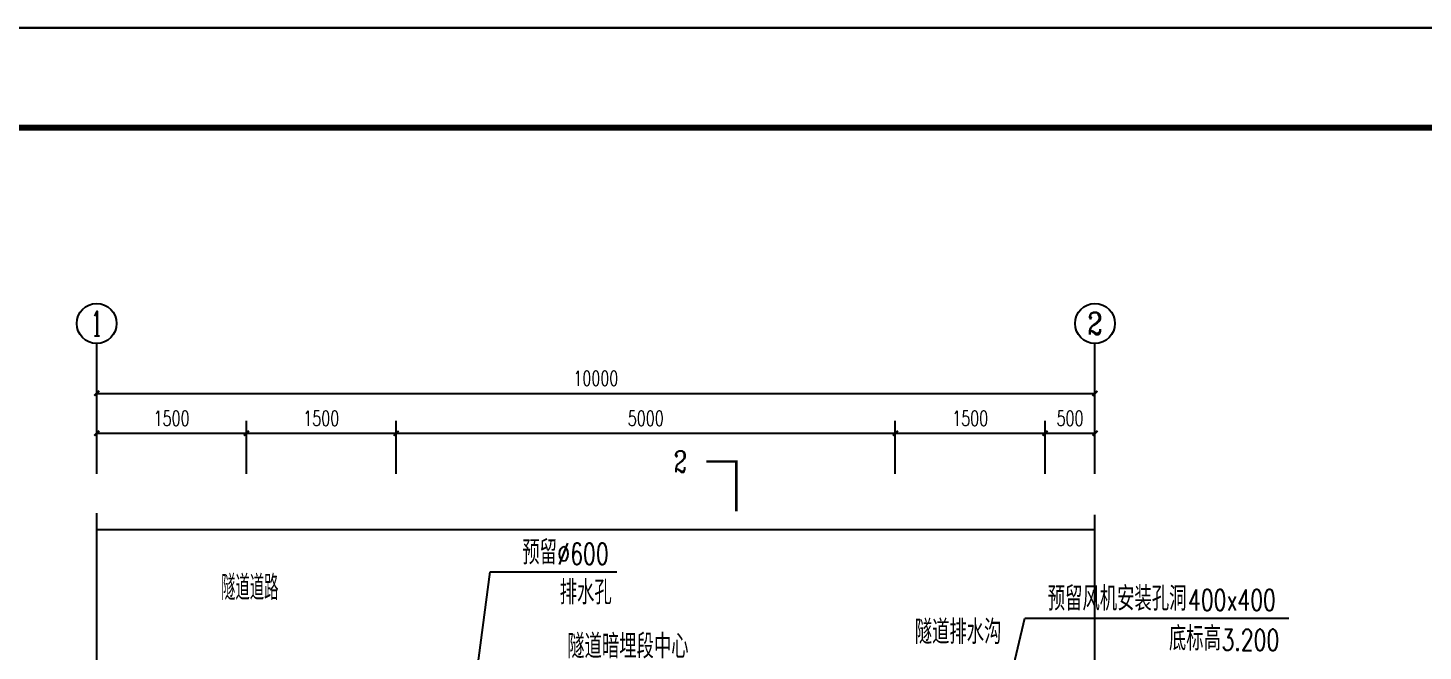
# Model space of a CAD drawing. Extents: x 45837 to 287007, y -98586 to 328021.
# Drawn here: x 53911 to 67887, y -45426 to -39186 of the extents above; entities that cross this region are included whole.
import ezdxf
from ezdxf.enums import TextEntityAlignment as Align

# ---------------------------------------------------------------- set-up
doc = ezdxf.new("R2010")
doc.units = 0
doc.header["$LTSCALE"] = 1000
doc.header["$MEASUREMENT"] = 0
for name, color, linetype in [('AXIS', 3, 'Continuous'), ('AXIS_TEXT', 7, 'Continuous'), ('DIM_LEAD', 3, 'Continuous'), ('DIM_SYMB', 3, 'Continuous'), ('HIDE_B', 7, 'Continuous'), ('PUB_TEXT', 7, 'Continuous'), ('QQ', 8, 'Continuous'), ('WALL', 9, 'Continuous'), ('图框', 7, 'Continuous')]:
    doc.layers.add(name, color=color, linetype=linetype)
doc.styles.add('_TCH_AXIS', font='COMPLEX', dxfattribs={"bigfont": 'GBCBIG'})
doc.styles.add('_TCH_DIM', font='SIMPLEX', dxfattribs={"bigfont": 'GBCBIG'})
doc.styles.add('_TCH_LABEL', font='COMPLEX', dxfattribs={"bigfont": 'GBCBIG'})
doc.styles.add('COMPLEX', font='COMPLEX')
doc.styles.add('DIM_FONT', font='SIMPLEX', dxfattribs={"width": 0.7, "bigfont": 'GBCBIG'})
doc.styles.add('HZTXT', font='SIMPLEX.shx', dxfattribs={"width": 0.8, "bigfont": 'gbhzfs.shx'})
doc.dimstyles.new('DIMN50', dxfattribs={"dimscale": 0.5, "dimtxt": 300, "dimasz": 100, "dimexe": 250, "dimexo": 300, "dimgap": 150, "dimtad": 1, "dimdec": 0, "dimzin": 0, "dimdsep": 46, "dimtxsty": 'DIM_FONT', "dimblk": 'ARCHTICK', "dimcen": 0.09, "dimclrt": 7, "dimazin": 2, "dimtfac": 1, "dimtdec": 0, "dimtix": 1, "dimtmove": 2, "dimatfit": 3, "dimldrblk": 'ARCHTICK', "dimfxl": 0, "dimtolj": 1, "dimtzin": 0, "dimarcsym": 0})

# ---------------------------------------------------------------- blocks, each defined once
blk = doc.blocks.new('_ArchTick')
at = {"color": 0, "linetype": 'ByBlock', "const_width": 0.4}
blk.add_lwpolyline([(-0.5, -0.5), (0.5, 0.5)], dxfattribs=at)
blk = doc.blocks.new('*D373')
at = {"layer": 'AXIS', "color": 0, "lineweight": -2}
for p, q in [((54600, -43652), (54600, -43120)), ((56100, -43652), (56100, -43120)), ((54600, -43245), (56100, -43245))]:
    blk.add_line(p, q, dxfattribs=at)
at = {"layer": 'Defpoints', "color": 0}
for p in [(56100, -43245), (54600, -43802), (56100, -43802)]:
    blk.add_point(p, dxfattribs=at)
at = {"layer": 'AXIS', "color": 0, "lineweight": -2, "xscale": 50, "yscale": 50, "zscale": 50, "rotation": 180}
blk.add_blockref('_ArchTick', (54600, -43245), dxfattribs=at)
at = {"layer": 'AXIS', "color": 0, "lineweight": -2, "xscale": 50, "yscale": 50, "zscale": 50}
blk.add_blockref('_ArchTick', (56100, -43245), dxfattribs=at)
at = {"layer": 'AXIS', "color": 7, "insert": (55350, -43095), "char_height": 150, "attachment_point": 5, "style": 'DIM_FONT'}
blk.add_mtext('\\A1;1500', dxfattribs=at)
blk = doc.blocks.new('*D374')
at = {"layer": 'AXIS', "color": 0, "lineweight": -2}
for p, q in [((56100, -43652), (56100, -43120)), ((57600, -43652), (57600, -43120)), ((56100, -43245), (57600, -43245))]:
    blk.add_line(p, q, dxfattribs=at)
at = {"layer": 'Defpoints', "color": 0}
for p in [(57600, -43245), (56100, -43802), (57600, -43802)]:
    blk.add_point(p, dxfattribs=at)
at = {"layer": 'AXIS', "color": 0, "lineweight": -2, "xscale": 50, "yscale": 50, "zscale": 50, "rotation": 180}
blk.add_blockref('_ArchTick', (56100, -43245), dxfattribs=at)
at = {"layer": 'AXIS', "color": 0, "lineweight": -2, "xscale": 50, "yscale": 50, "zscale": 50}
blk.add_blockref('_ArchTick', (57600, -43245), dxfattribs=at)
at = {"layer": 'AXIS', "color": 7, "insert": (56850, -43095), "char_height": 150, "attachment_point": 5, "style": 'DIM_FONT'}
blk.add_mtext('\\A1;1500', dxfattribs=at)
blk = doc.blocks.new('*D375')
at = {"layer": 'AXIS', "color": 0, "lineweight": -2}
for p, q in [((57600, -43652), (57600, -43120)), ((62600, -43652), (62600, -43120)), ((57600, -43245), (62600, -43245))]:
    blk.add_line(p, q, dxfattribs=at)
at = {"layer": 'Defpoints', "color": 0}
for p in [(62600, -43245), (57600, -43802), (62600, -43802)]:
    blk.add_point(p, dxfattribs=at)
at = {"layer": 'AXIS', "color": 0, "lineweight": -2, "xscale": 50, "yscale": 50, "zscale": 50, "rotation": 180}
blk.add_blockref('_ArchTick', (57600, -43245), dxfattribs=at)
at = {"layer": 'AXIS', "color": 0, "lineweight": -2, "xscale": 50, "yscale": 50, "zscale": 50}
blk.add_blockref('_ArchTick', (62600, -43245), dxfattribs=at)
at = {"layer": 'AXIS', "color": 7, "insert": (60100, -43095), "char_height": 150, "attachment_point": 5, "style": 'DIM_FONT'}
blk.add_mtext('\\A1;5000', dxfattribs=at)
blk = doc.blocks.new('*D376')
at = {"layer": 'AXIS', "color": 0, "lineweight": -2}
for p, q in [((62600, -43652), (62600, -43120)), ((64100, -43652), (64100, -43120)), ((62600, -43245), (64100, -43245))]:
    blk.add_line(p, q, dxfattribs=at)
at = {"layer": 'Defpoints', "color": 0}
for p in [(64100, -43245), (62600, -43802), (64100, -43802)]:
    blk.add_point(p, dxfattribs=at)
at = {"layer": 'AXIS', "color": 0, "lineweight": -2, "xscale": 50, "yscale": 50, "zscale": 50, "rotation": 180}
blk.add_blockref('_ArchTick', (62600, -43245), dxfattribs=at)
at = {"layer": 'AXIS', "color": 0, "lineweight": -2, "xscale": 50, "yscale": 50, "zscale": 50}
blk.add_blockref('_ArchTick', (64100, -43245), dxfattribs=at)
at = {"layer": 'AXIS', "color": 7, "insert": (63350, -43095), "char_height": 150, "attachment_point": 5, "style": 'DIM_FONT'}
blk.add_mtext('\\A1;1500', dxfattribs=at)
blk = doc.blocks.new('*D377')
at = {"layer": 'AXIS', "color": 0, "lineweight": -2}
for p, q in [((64100, -43652), (64100, -43120)), ((64600, -43652), (64600, -43120)), ((64100, -43245), (64600, -43245))]:
    blk.add_line(p, q, dxfattribs=at)
at = {"layer": 'Defpoints', "color": 0}
for p in [(64600, -43245), (64100, -43802), (64600, -43802)]:
    blk.add_point(p, dxfattribs=at)
at = {"layer": 'AXIS', "color": 0, "lineweight": -2, "xscale": 50, "yscale": 50, "zscale": 50, "rotation": 180}
blk.add_blockref('_ArchTick', (64100, -43245), dxfattribs=at)
at = {"layer": 'AXIS', "color": 0, "lineweight": -2, "xscale": 50, "yscale": 50, "zscale": 50}
blk.add_blockref('_ArchTick', (64600, -43245), dxfattribs=at)
at = {"layer": 'AXIS', "color": 7, "insert": (64350, -43095), "char_height": 150, "attachment_point": 5, "style": 'DIM_FONT'}
blk.add_mtext('\\A1;500', dxfattribs=at)
blk = doc.blocks.new('*D387')
at = {"layer": 'AXIS', "color": 0, "lineweight": -2}
for p, q in [((54600, -43252), (54600, -42720)), ((64600, -43252), (64600, -42720)), ((54600, -42845), (64600, -42845))]:
    blk.add_line(p, q, dxfattribs=at)
at = {"layer": 'Defpoints', "color": 0}
for p in [(64600, -42845), (54600, -43402), (64600, -43402)]:
    blk.add_point(p, dxfattribs=at)
at = {"layer": 'AXIS', "color": 0, "lineweight": -2, "xscale": 50, "yscale": 50, "zscale": 50, "rotation": 180}
blk.add_blockref('_ArchTick', (54600, -42845), dxfattribs=at)
at = {"layer": 'AXIS', "color": 0, "lineweight": -2, "xscale": 50, "yscale": 50, "zscale": 50}
blk.add_blockref('_ArchTick', (64600, -42845), dxfattribs=at)
at = {"layer": 'AXIS', "color": 7, "insert": (59600, -42695), "char_height": 150, "attachment_point": 5, "style": 'DIM_FONT'}
blk.add_mtext('\\A1;10000', dxfattribs=at)
blk = doc.blocks.new('_AXISO')
blk.add_circle((0, 0), 0.5)
at = {"layer": 'AXIS_TEXT', "style": 'COMPLEX', "width": 1.041667}
blk.add_attdef('A', text='', height=0.56, dxfattribs=at).set_placement((-0.25, -0.28), (0.25, -0.28), align=Align.FIT)

msp = doc.modelspace()

# ---------------------------------------------------------------- linework, layer by layer
at = {"layer": 'AXIS'}
for p, q in [((54599.9, -43585.1), (54599.9, -42345.5)), ((64599.9, -43585.1), (64599.9, -42345.5))]:
    msp.add_line(p, q, dxfattribs=at)
at = {"layer": 'DIM_LEAD'}
for p, q in [((58049.9, -48314.6), (58541.5, -44633.8)), ((58541.5, -44633.8), (59810.6, -44633.8)), ((63150.3, -48292.2), (63897, -45095.5)), ((63897, -45095.5), (66542.4, -45095.5))]:
    msp.add_line(p, q, dxfattribs=at)
at = {"layer": 'DIM_SYMB', "const_width": 25}
msp.add_lwpolyline([(60708.2, -43527.5), (61008.2, -43527.5), (61008.2, -44027.5)], dxfattribs=at)
at = {"layer": 'DIM_SYMB'}
for points in [[(54599.9, -47944.7), (54599.9, -46050.4), (54494.9, -46012.2), (54704.9, -45975.2), (54599.9, -45937.9), (54599.9, -44043.7)], [(64599.9, -47944.7), (64599.9, -46059.2), (64494.9, -46020.9), (64704.9, -45983.9), (64599.9, -45946.7), (64599.9, -44061.1)]]:
    msp.add_lwpolyline(points, dxfattribs=at)
at = {"layer": 'HIDE_B', "flags": 128}
msp.add_lwpolyline([(48837, -66886.1), (48837, -66886.1), (48837, -66886.1), (48837, -40186.1), (48837, -40186.1), (48837, -40186.1), (86837, -40186.1), (86837, -40186.1), (86837, -40186.1), (86837, -40186.1), (86837, -40186.1), (86837, -40186.1), (86837, -66886.1), (86837, -66886.1), (48837, -66886.1)], close=True, dxfattribs=at)
at = {"layer": 'QQ'}
msp.add_line((64599.9, -44212.4), (54599.9, -44212.4), dxfattribs=at)
at = {"layer": 'WALL', "color": 0}
msp.add_line((45837, -39186.1), (87887, -39186.1), dxfattribs=at)
at = {"layer": '图框', "linetype": 'Continuous'}
msp.add_lwpolyline([(87837, -39186.1), (45837, -39186.1)], dxfattribs=at)
at = {"layer": '图框', "linetype": 'Continuous', "const_width": 60}
msp.add_lwpolyline([(86837, -40186.1), (48837, -40186.1), (48837, -67886.1), (86837, -67886.1), (86837, -40186.1)], dxfattribs=at)

# ---------------------------------------------------------------- block references
at = {"layer": 'AXIS'}
ref = msp.add_blockref('_AXISO', (54599.9, -42145.5), dxfattribs=dict(at, xscale=400, yscale=400, zscale=400))
ref.add_attrib('A', '1', dxfattribs={"layer": 'AXIS_TEXT', "height": 249.8, "style": '_TCH_AXIS'}).set_placement((54546.4, -42270.4), (54653.4, -42270.4), align=Align.FIT)
ref = msp.add_blockref('_AXISO', (64599.9, -42145.5), dxfattribs=dict(at, xscale=400, yscale=400, zscale=400))
ref.add_attrib('A', '2', dxfattribs={"layer": 'AXIS_TEXT', "height": 219.2, "style": '_TCH_AXIS'}).set_placement((64526.8, -42255.1), (64673, -42255.1), align=Align.FIT)

# ---------------------------------------------------------------- texts
at = {"layer": 'PUB_TEXT', "width": 0.705882}
for s, style, p in [('2', '_TCH_LABEL', (60383.6, -43633.8)), ('%%c600', '_TCH_DIM', (59214.2, -44558.8)), ('400x400', '_TCH_DIM', (65531.6, -45020.5)), ('3.200', '_TCH_DIM', (65867.4, -45420.5))]:
    msp.add_text(s, height=212.5, dxfattribs=dict(at, style=style)).set_placement(p)
at = {"layer": 'PUB_TEXT', "style": '_TCH_DIM'}
for s, p in [('预留', (58863.1, -44558.8)), ('排水孔', (59238.3, -44958.8)), ('预留风机安装孔洞', (64127.4, -45020.5)), ('隧道排水沟', (62794.9, -45355)), ('隧道暗埋段中心', (59313.5, -45498.1)), ('底标高', (65340.8, -45420.5))]:
    msp.add_text(s, height=241.13, dxfattribs=at).set_placement(p)
at = {"layer": 'PUB_TEXT', "ltscale": 250, "style": 'HZTXT', "width": 0.8}
msp.add_text('隧道道路', height=250, rotation=0.00033, dxfattribs=at).set_placement((55845.9, -44915.9))

# ---------------------------------------------------------------- dimensions: what is measured, and where the dimension line sits
at = {"layer": 'AXIS'}
for p1, p2, picture, middle in [((54599.9, -43402), (64599.9, -43402), '*D387', (59599.9, -42695.2)), ((54599.9, -43802), (56099.9, -43802), '*D373', (55349.9, -43095.2)), ((56099.9, -43802), (57599.9, -43802), '*D374', (56849.9, -43095.2)), ((57599.9, -43802), (62599.9, -43802), '*D375', (60099.9, -43095.2)), ((62599.9, -43802), (64099.9, -43802), '*D376', (63349.9, -43095.2)), ((64099.9, -43802), (64599.9, -43802), '*D377', (64349.9, -43095.2))]:
    dim = msp.add_aligned_dim(p1=p1, p2=p2, distance=556.7, dimstyle='DIMN50', dxfattribs=at)
    dim.commit()
    dim.dimension.update_dxf_attribs({"geometry": picture, "text_midpoint": middle})

doc.saveas('drawing.dxf')
